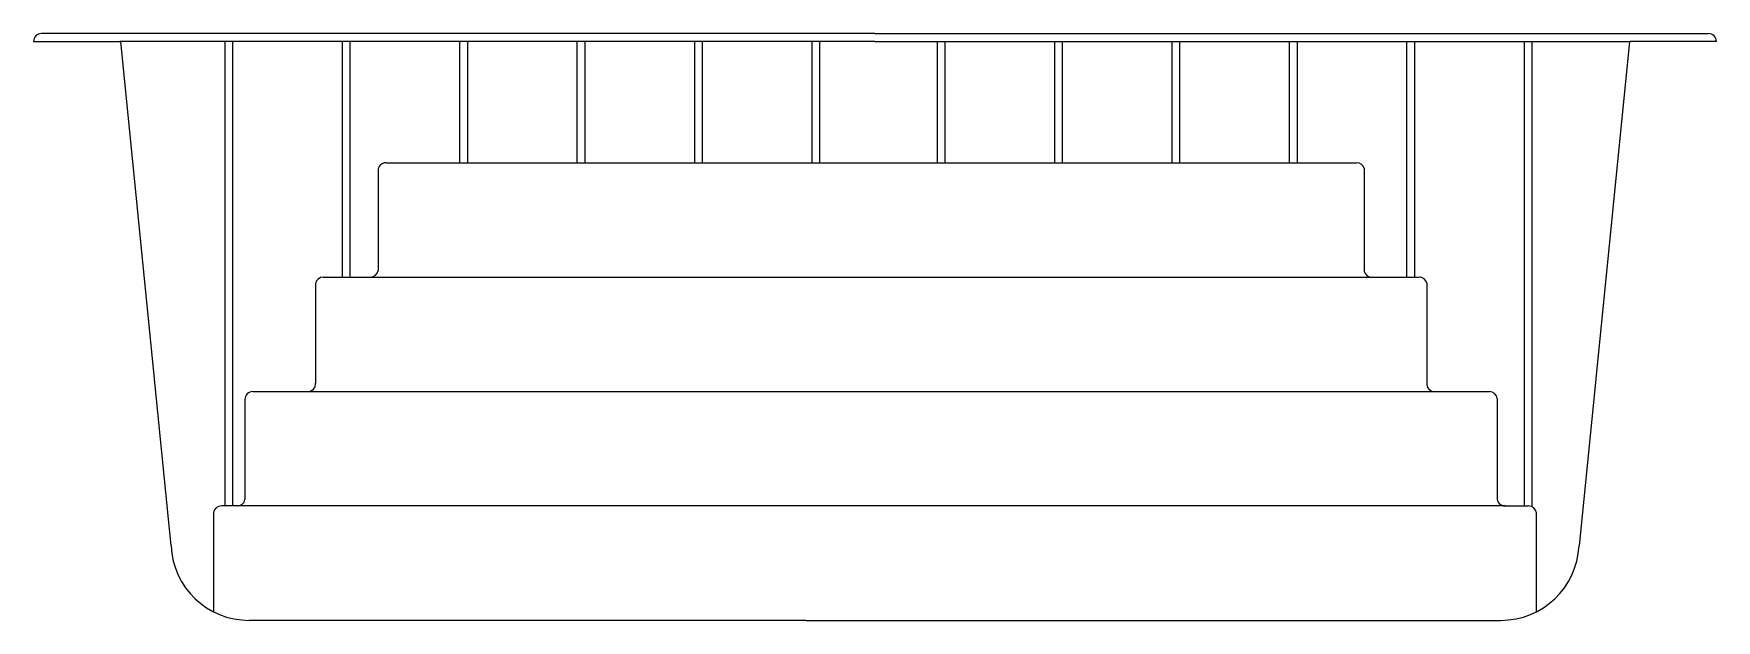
# Model space of a CAD drawing. Extents: x -1184.44 to -1180.14, y 393.73 to 395.23.
import ezdxf

# ---------------------------------------------------------------- set-up
doc = ezdxf.new("R2010")
doc.units = 0
doc.header["$LTSCALE"] = 10
doc.header["$MEASUREMENT"] = 0
doc.layers.add('Piscinas_Fibratec', color=4, linetype='CONTINUOUS')

msp = doc.modelspace()

# ---------------------------------------------------------------- linework, layer by layer
at = {"layer": 'Piscinas_Fibratec', "color": 2}
for p, q in [((-1184.4412, 395.2141), (-1184.2212, 395.2141)), ((-1184.2212, 395.2341), (-1184.4212, 395.2341)), ((-1182.2912, 395.2341), (-1184.2212, 395.2341)), ((-1182.2912, 395.2141), (-1184.2212, 395.2141)), ((-1182.2912, 395.2341), (-1180.3612, 395.2341)), ((-1182.2912, 395.2141), (-1180.3612, 395.2141)), ((-1180.3612, 395.2341), (-1180.1612, 395.2341)), ((-1180.1412, 395.2141), (-1180.3612, 395.2141))]:
    msp.add_line(p, q, dxfattribs=at)
at = {"layer": 'Piscinas_Fibratec'}
for p, q in [((-1184.2192, 395.2141), (-1184.0902, 393.9244)), ((-1180.3632, 395.2141), (-1180.4921, 393.9244)), ((-1183.5612, 394.8832), (-1183.5612, 394.6284)), ((-1183.5412, 394.9041), (-1181.0604, 394.9041)), ((-1181.0412, 394.8898), (-1181.0412, 394.6267)), ((-1183.7014, 394.6116), (-1183.5809, 394.6116)), ((-1183.5809, 394.6116), (-1181.0218, 394.6116)), ((-1181.0218, 394.6116), (-1180.9007, 394.6116)), ((-1183.7212, 394.5944), (-1183.7212, 394.3408)), ((-1180.8812, 394.5959), (-1180.8812, 394.3369)), ((-1183.8812, 394.3191), (-1183.7411, 394.3191)), ((-1183.7411, 394.3191), (-1180.8613, 394.3191)), ((-1180.8613, 394.3191), (-1180.7211, 394.3191)), ((-1183.9012, 394.2985), (-1183.9012, 394.0432)), ((-1180.7012, 394.3013), (-1180.7012, 394.0481)), ((-1183.9812, 394.0099), (-1183.9812, 393.7559)), ((-1183.9209, 394.0266), (-1183.9615, 394.0266)), ((-1180.6812, 394.0266), (-1183.9209, 394.0266)), ((-1180.6812, 394.0266), (-1180.621, 394.0266)), ((-1180.6012, 394.009), (-1180.6012, 393.7559)), ((-1182.4672, 393.7341), (-1183.8904, 393.7341)), ((-1182.4672, 393.7341), (-1182.1152, 393.7341)), ((-1182.1152, 393.7341), (-1180.6919, 393.7341))]:
    msp.add_line(p, q, dxfattribs=at)
at = {"layer": 'Piscinas_Fibratec', "color": 1}
for p, q in [((-1183.952, 394.0266), (-1183.952, 395.2141)), ((-1183.932, 394.0266), (-1183.932, 395.2141)), ((-1183.652, 394.6116), (-1183.652, 395.2141)), ((-1183.632, 394.6116), (-1183.632, 395.2141)), ((-1183.352, 394.9041), (-1183.352, 395.2141)), ((-1183.332, 394.9041), (-1183.332, 395.2141)), ((-1183.052, 394.9041), (-1183.052, 395.2141)), ((-1183.032, 394.9041), (-1183.032, 395.2141)), ((-1182.752, 394.9041), (-1182.752, 395.2141)), ((-1182.732, 394.9041), (-1182.732, 395.2141)), ((-1182.452, 394.9041), (-1182.452, 395.2141)), ((-1182.432, 394.9041), (-1182.432, 395.2141)), ((-1182.1318, 394.9041), (-1182.1318, 395.2141)), ((-1182.1118, 394.9041), (-1182.1118, 395.2141)), ((-1181.8318, 394.9041), (-1181.8318, 395.2141)), ((-1181.8118, 394.9041), (-1181.8118, 395.2141)), ((-1181.5318, 394.9041), (-1181.5318, 395.2141)), ((-1181.5118, 394.9041), (-1181.5118, 395.2141)), ((-1181.2318, 394.9041), (-1181.2318, 395.2141)), ((-1181.2118, 394.9041), (-1181.2118, 395.2141)), ((-1180.9318, 394.6116), (-1180.9318, 395.2141)), ((-1180.9118, 394.6116), (-1180.9118, 395.2141)), ((-1180.6318, 394.0266), (-1180.6318, 395.2141)), ((-1180.6118, 394.0244), (-1180.6118, 395.2141))]:
    msp.add_line(p, q, dxfattribs=at)
at = {"layer": 'Piscinas_Fibratec', "color": 2}
for centre, start, end in [((-1184.4212, 395.2141), 90, 180), ((-1180.1612, 395.2141), 360, 90)]:
    msp.add_arc(centre, 0.02, start, end, dxfattribs=at)
at = {"layer": 'Piscinas_Fibratec'}
for centre, radius, start, end in [((-1183.5412, 394.8841), 0.02, 90, 182.5667), ((-1181.0604, 394.8841), 0.02, 16.3838, 90), ((-1183.7014, 394.5916), 0.02, 90, 171.9498), ((-1183.5809, 394.6316), 0.02, 270, 350.8894), ((-1181.0218, 394.6316), 0.02, 194.109, 270), ((-1180.9007, 394.5916), 0.02, 12.4282, 90), ((-1183.8812, 394.2991), 0.02, 90, 181.6917), ((-1183.7411, 394.3391), 0.02, 270, 4.948), ((-1180.8613, 394.3391), 0.02, 186.3367, 270), ((-1180.7211, 394.2991), 0.02, 6.3563, 90), ((-1183.9615, 394.0066), 0.02, 90, 170.5007), ((-1183.9209, 394.0466), 0.02, 270, 350.2672), ((-1180.6812, 394.0466), 0.02, 175.7551, 270), ((-1180.621, 394.0066), 0.02, 6.9368, 90), ((-1183.8904, 393.9341), 0.2, 182.7749, 270), ((-1180.6919, 393.9341), 0.2, 270, 357.2251)]:
    msp.add_arc(centre, radius, start, end, dxfattribs=at)

doc.saveas('drawing.dxf')
